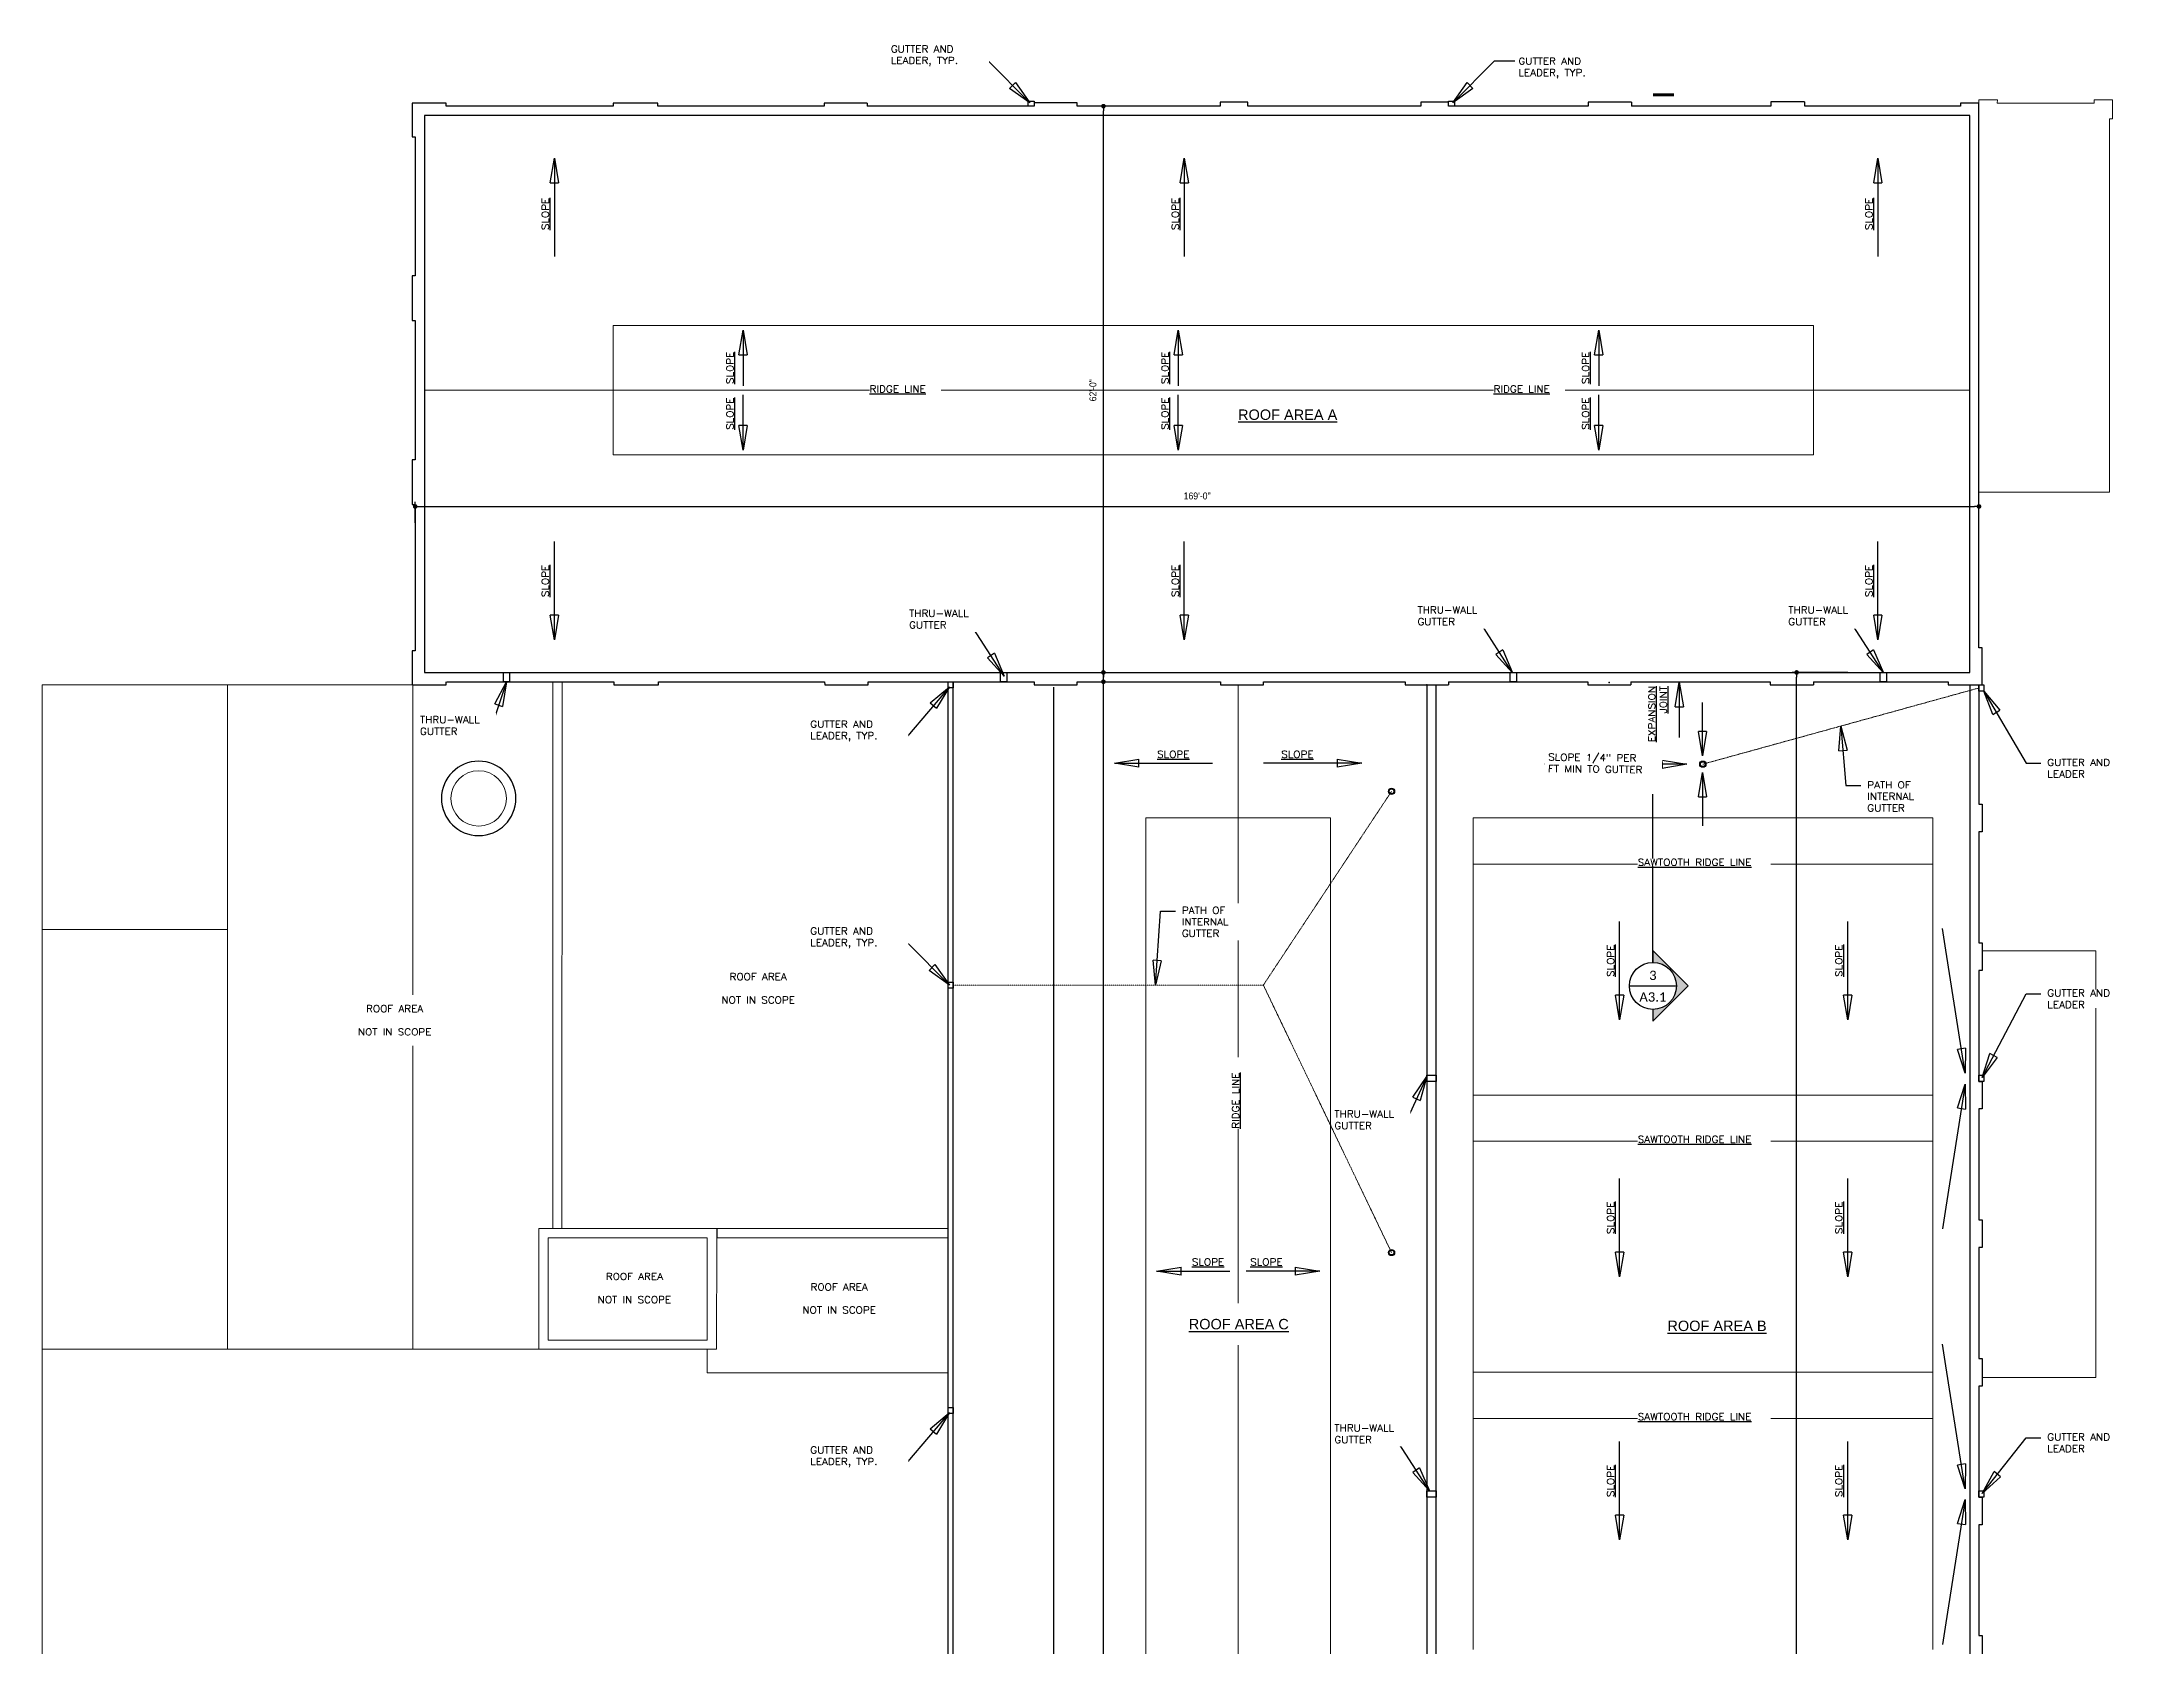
# Model space of a CAD drawing. Header units: inches. Extents: x -33163 to 19162, y -8858 to 30669.
# Drawn here: x -16000 to -13272, y 12256 to 14340 of the extents above; entities that cross this region are included whole.
import ezdxf
from ezdxf.enums import TextEntityAlignment as Align

# ---------------------------------------------------------------- set-up
doc = ezdxf.new("R2010")
doc.units = ezdxf.units.IN
doc.linetypes.add('HIDDEN4', pattern=[0.09375, 0.0625, -0.03125])
doc.layers.get('0').update_dxf_attribs({"color": 9, "lineweight": 0})
doc.layers.get('Defpoints').update_dxf_attribs({"color": 254})
for name, color, linetype, lineweight in [('A-ANNO-NOTE-08', 12, 'Continuous', 9), ('A-ANNO-SYMB-48', 12, 'Continuous', 9), ('A-ROOF-BELOW', 251, 'Continuous', 5), ('A-ROOF-EXIST', 7, 'Continuous', 30), ('A-ROOF-GLAZ-EXIST', 251, 'Continuous', 5)]:
    doc.layers.add(name, color=color, linetype=linetype, lineweight=lineweight)
doc.layers.add('A-ANNO-NOTE-96', color=12, linetype='Continuous')
doc.layers.add('A-ANNO-SYMB-16', color=12, linetype='Continuous')
doc.styles.add('arial', font='arial.ttf', dxfattribs={"width": 0.9})
doc.styles.add('GENERATED_STYLE_1', font='arial.ttf')
doc.styles.add('PDF Calibri', font='calibri.ttf')
doc.styles.add('ROMANS', font='romans.shx', dxfattribs={"width": 1.1})
doc.styles.add('TXT-STD-1-4', font='romans.shx', dxfattribs={"width": 0.8, "height": 4.5})
doc.dimstyles.new('Dim 16', dxfattribs={"dimscale": 16, "dimtxt": 0.09375, "dimasz": 0.0625, "dimexe": 0.0625, "dimexo": 0.0625, "dimgap": 0.09375, "dimtad": 1, "dimdec": 4, "dimzin": 3, "dimdsep": 46, "dimlunit": 4, "dimtxsty": 'ROMANS', "dimblk1": 'ARCHTICK', "dimblk2": 'ARCHTICK', "dimsah": 1, "dimcen": 0.0625, "dimdle": 0.0625, "dimclrd": 2, "dimclre": 2, "dimclrt": 3, "dimaunit": 1, "dimazin": 0, "dimtm": 1e-09, "dimtfac": 1, "dimtdec": 4, "dimtmove": 2, "dimatfit": 3, "dimldrblk": 'CLOSEDBLANK', "dimfxl": 1, "dimtolj": 1, "dimtzin": 3, "dimarcsym": 0})
doc.dimstyles.new('Dim 96', dxfattribs={"dimscale": 96, "dimtxt": 0.09375, "dimasz": 0.0625, "dimexe": 0.0625, "dimexo": 0.0625, "dimgap": 0.09375, "dimtad": 1, "dimdec": 4, "dimzin": 3, "dimdsep": 46, "dimlunit": 4, "dimtxsty": 'ROMANS', "dimblk1": 'ARCHTICK', "dimblk2": 'ARCHTICK', "dimsah": 1, "dimcen": 0.0625, "dimdle": 0.0625, "dimclrd": 2, "dimclre": 2, "dimclrt": 3, "dimaunit": 1, "dimazin": 0, "dimtm": 1e-09, "dimtfac": 1, "dimtdec": 4, "dimtmove": 2, "dimatfit": 3, "dimldrblk": 'CLOSEDBLANK', "dimfxl": 1, "dimtolj": 1, "dimtzin": 3, "dimarcsym": 0})

# ---------------------------------------------------------------- blocks, each defined once
blk = doc.blocks.new('A$C1D3A682B')
blk.add_hatch(color=256).paths.add_polyline_path([(54.00000011621694, 27.00000000586647), (45.00000011622171, 27.00000000586647, -1), (9.000000116219894, 27.00000000586647), (1.162167109214352e-07, 27.0000000058667), (27.00000011621694, 5.86646820011083e-09)])
for p, q in [((1.162169382951106e-07, 27.00000000586647), (9.000000116216938, 27.00000000586647)), ((27.00000011621694, 5.86646820011083e-09), (1.162169382951106e-07, 27.00000000586647)), ((54.00000011621694, 27.00000000586647), (27.00000011621694, 5.86646820011083e-09)), ((45.00000011621694, 27.00000000586647), (54.00000011621694, 27.00000000586647))]:
    blk.add_line(p, q)
blk = doc.blocks.new('SYM-DETAIL')
blk.add_line((-15.00000000000091, 0), (15.00000000000091, 0))
blk.add_circle((0, 0), 15.00000000000088)
at = {"style": 'TXT-STD-1-4', "width": 0.8}
for tag, p in [('DETAIL', (0, 6.743589820101306)), ('SHEET', (0, -7.051282109740441))]:
    blk.add_attdef(tag, text='', height=6, dxfattribs=at).set_placement(p, align=Align.MIDDLE)
blk = doc.blocks.new('_Dot')
at = {"color": 0, "linetype": 'ByBlock', "lineweight": -2}
blk.add_line((-0.5, 0), (-1, 0), dxfattribs=at)
at = {"color": 0, "linetype": 'ByBlock', "const_width": 0.5}
blk.add_lwpolyline([(-0.25, 0, 1), (0.25, 0, 1)], format="xyb", close=True, dxfattribs=at)
blk = doc.blocks.new('*D69')
at = {"layer": 'A-ANNO-SYMB-48', "lineweight": -2, "transparency": 16777216}
for p, q in [((-13654.43607750798, 13521.57117646441), (-13726.78722526387, 13521.57117646441)), ((-13720.78722526387, 10278.65623433153), (-13720.78722526387, 13515.57117646441)), ((-13501.95506053528, 10272.65623433153), (-13726.78722526387, 10272.65623433153))]:
    blk.add_line(p, q, dxfattribs=at)
at = {"layer": 'Defpoints', "color": 0, "transparency": 16777216}
for p in [(-13720.78722526387, 13521.57117646441), (-13648.43607750798, 13521.57117646441), (-13495.95506053528, 10272.65623433153)]:
    blk.add_point(p, dxfattribs=at)
at = {"layer": 'A-ANNO-SYMB-48', "lineweight": -2, "transparency": 16777216, "xscale": 6, "yscale": 6, "zscale": 6}
for p, rotation in [((-13720.78722526387, 13521.57117646441), 90), ((-13720.78722526387, 10272.65623433153), 270)]:
    blk.add_blockref('_Dot', p, dxfattribs=dict(at, rotation=rotation))
at = {"layer": 'A-ANNO-SYMB-48', "transparency": 16777216, "insert": (-13735.67575482046, 11416.59663310246), "char_height": 9, "attachment_point": 5, "rotation": 90, "style": 'arial'}
blk.add_mtext('\\A1;271\'-0"', dxfattribs=at)
blk = doc.blocks.new('_ClosedBlank')
at = {"color": 0, "lineweight": -2}
for p, q in [((-1, 0.1666666666669698), (0, 0)), ((-1, 0.1666666666669698), (-1, -0.1666666666669698)), ((0, 0), (-1, -0.1666666666669698))]:
    blk.add_line(p, q, dxfattribs=at)
blk = doc.blocks.new('*D71')
at = {"layer": 'A-ANNO-SYMB-48', "lineweight": -2, "transparency": 16777216}
for p, q in [((-14649.73197058109, 13521.57117646441), (-14615.26675955877, 13521.57117646441)), ((-14621.26675955877, 10273.37032723969), (-14621.26675955877, 13515.57117646441)), ((-14680.10479361623, 10267.37032723969), (-14615.26675955877, 10267.37032723969))]:
    blk.add_line(p, q, dxfattribs=at)
at = {"layer": 'Defpoints', "color": 0, "transparency": 16777216}
for p in [(-14655.73197058109, 13521.57117646441), (-14621.26675955877, 13521.57117646441), (-14686.10479361623, 10267.37032723969)]:
    blk.add_point(p, dxfattribs=at)
at = {"layer": 'A-ANNO-SYMB-48', "lineweight": -2, "transparency": 16777216, "xscale": 6, "yscale": 6, "zscale": 6}
for p, rotation in [((-14621.26675955877, 13521.57117646441), 90), ((-14621.26675955877, 10267.37032723969), 270)]:
    blk.add_blockref('_Dot', p, dxfattribs=dict(at, rotation=rotation))
at = {"layer": 'A-ANNO-SYMB-48', "transparency": 16777216, "insert": (-14636.14919835328, 11322.74268641676), "char_height": 9, "attachment_point": 5, "rotation": 90, "style": 'arial'}
blk.add_mtext('\\A1;271\'-0"', dxfattribs=at)
blk = doc.blocks.new('*D72')
at = {"layer": 'A-ANNO-SYMB-48', "lineweight": -2, "transparency": 16777216}
for p, q in [((-15515.18239792712, 13716.05411881163), (-15515.18239792712, 13743.1156337905)), ((-15509.18239792712, 13737.1156337905), (-13489.95506053527, 13737.1156337905)), ((-13483.95506053527, 13687.04811469526), (-13483.95506053527, 13743.1156337905))]:
    blk.add_line(p, q, dxfattribs=at)
at = {"layer": 'Defpoints', "color": 0, "transparency": 16777216}
for p in [(-13483.95506053527, 13737.1156337905), (-15515.18239792712, 13710.05411881163), (-13483.95506053527, 13681.04811469526)]:
    blk.add_point(p, dxfattribs=at)
at = {"layer": 'A-ANNO-SYMB-48', "lineweight": -2, "transparency": 16777216, "xscale": 6, "yscale": 6, "zscale": 6, "rotation": 180}
blk.add_blockref('_Dot', (-15515.18239792712, 13737.1156337905), dxfattribs=at)
at = {"layer": 'A-ANNO-SYMB-48', "lineweight": -2, "transparency": 16777216, "xscale": 6, "yscale": 6, "zscale": 6}
blk.add_blockref('_Dot', (-13483.95506053527, 13737.1156337905), dxfattribs=at)
at = {"layer": 'A-ANNO-SYMB-48', "transparency": 16777216, "insert": (-14499.5687292312, 13750.71079068), "char_height": 9, "attachment_point": 5, "style": 'arial'}
blk.add_mtext('\\A1;169\'-0"', dxfattribs=at)
blk = doc.blocks.new('*D73')
at = {"layer": 'A-ANNO-SYMB-48', "lineweight": -2, "transparency": 16777216}
for p, q in [((-14621.26675955877, 13515.43304884195), (-14621.26675955877, 14251.0724314298)), ((-14649.19119750397, 13509.43304884195), (-14615.26675955877, 13509.43304884195))]:
    blk.add_line(p, q, dxfattribs=at)
at = {"layer": 'Defpoints', "color": 0, "transparency": 16777216}
for p in [(-14621.2667595588, 14257.0724314298), (-14621.26675955877, 14257.0724314298), (-14655.19119750397, 13509.43304884195)]:
    blk.add_point(p, dxfattribs=at)
at = {"layer": 'A-ANNO-SYMB-48', "lineweight": -2, "transparency": 16777216, "xscale": 6, "yscale": 6, "zscale": 6}
for p, rotation in [((-14621.26675955877, 14257.0724314298), 90), ((-14621.26675955877, 13509.43304884195), 270)]:
    blk.add_blockref('_Dot', p, dxfattribs=dict(at, rotation=rotation))
at = {"layer": 'A-ANNO-SYMB-48', "transparency": 16777216, "insert": (-14634.86191644825, 13888.06483030764), "char_height": 9, "attachment_point": 5, "rotation": 90, "style": 'arial'}
blk.add_mtext('\\A1;62\'-0"', dxfattribs=at)
blk = doc.blocks.new('_ArchTick')
at = {"color": 0, "linetype": 'ByBlock', "const_width": 0.15}
blk.add_lwpolyline([(-0.5, -0.5), (0.5, 0.5)], dxfattribs=at)

msp = doc.modelspace()

# ---------------------------------------------------------------- linework, layer by layer
at = {"layer": 'A-ANNO-SYMB-16'}
msp.add_line((-13907.56494444538, 13144.94330773029), (-13907.56494444538, 13363.52474461672), dxfattribs=at)
msp.add_lwpolyline([(-13879.94576009807, 14271.64307312445, 4.072991416465083, 4.072991416465083, 0), (-13907.56494444538, 14271.64307312445, 0, 0, 0), (-13907.56494444538, 14037.27355517085, 0, 0, 0)], format="xyseb", dxfattribs=at)
at = {"layer": 'A-ROOF-BELOW', "linetype": 'Continuous'}
for p, q in [((-13459.95506053527, 14265.07243142979), (-13483.95506053527, 14265.07243142979)), ((-13483.95506053527, 14265.07243142979), (-13483.95506053527, 14261.07243142979)), ((-13460.29488160436, 14261.07243142979), (-13459.95506053527, 14265.07243142979)), ((-13334.44708170857, 14261.07243142979), (-13460.29488160436, 14261.07243142979)), ((-13310.44708170857, 14265.07243142979), (-13334.44708170857, 14265.07243142979)), ((-13334.44708170857, 14265.07243142979), (-13334.44708170857, 14261.07243142979)), ((-13314.44708170857, 13755.54997172639), (-13314.44708170857, 14240.7246585942)), ((-13314.44708170857, 14240.7246585942), (-13310.44708170857, 14240.7246585942)), ((-13310.44708170857, 14240.7246585942), (-13310.44708170857, 14265.07243142979)), ((-13483.95506053527, 13755.54997172639), (-13314.44708170857, 13755.54997172639)), ((-15999.98048119884, 12642.40374339899), (-15999.98048119884, 13505.43304884194)), ((-15518.12419399741, 13505.43304884194), (-15999.98048119884, 13505.43304884194)), ((-15759.05233759813, 13505.43304884194), (-15759.05233759813, 12642.40374339899)), ((-15518.12419399741, 13505.43304884194), (-15518.12419399742, 12642.40374339899)), ((-15759.05233759813, 13187.68206377667), (-15999.98048119884, 13187.68206377667)), ((-13480.16177574822, 13160.15782394895), (-13331.99222124448, 13160.15782394895)), ((-13331.99222124448, 13160.15782394895), (-13331.99222124448, 12605.7169059657)), ((-15354.63467367978, 12642.40374339899), (-15999.98048119884, 12642.40374339899)), ((-15999.98048119884, 12642.40374339899), (-15999.98048119884, 11236.06452196397)), ((-13331.99222124448, 12605.7169059657), (-13479.95506053528, 12605.7169059657))]:
    msp.add_line(p, q, dxfattribs=at)
at = {"layer": 'A-ROOF-BELOW', "linetype": 'ByBlock'}
for p, q in [((-15336.41435573469, 13509.5711764644), (-15336.57739801933, 12799.21521812227)), ((-15324.4143554186, 13509.5711764644), (-15324.57739833542, 12799.21246385895)), ((-15336.57739801933, 12799.21521812227), (-15354.63467367978, 12799.2193626634)), ((-15354.63467367978, 12799.2193626634), (-15354.63467367978, 12642.40374339899)), ((-15336.57739801933, 12799.21521812227), (-15123.49997185611, 12799.21521812227)), ((-15123.49997185611, 12799.21521812227), (-14823.01358672819, 12799.21521812227)), ((-15135.75279501255, 12787.1919155536), (-15342.63467367978, 12787.1919155536)), ((-15342.63467367978, 12787.1919155536), (-15342.63467367978, 12654.40374339899)), ((-15135.75279501255, 12654.40374339899), (-15135.75279501255, 12787.1919155536)), ((-15123.77562272524, 12642.40374339899), (-15123.49997185611, 12787.16906612827)), ((-15123.49997185611, 12787.16906612827), (-14823.01358672819, 12787.16906612826)), ((-15354.63467367978, 12642.40374339899), (-15123.77562272524, 12642.40374339899)), ((-15342.63467367978, 12654.40374339899), (-15135.75279501255, 12654.40374339899)), ((-15135.77564447931, 12642.40374339899), (-15135.83366625428, 12611.93207826322)), ((-15135.83366625428, 12611.93207826322), (-14823.01358672819, 12611.93207826322))]:
    msp.add_line(p, q, dxfattribs=at)
at = {"layer": 'A-ROOF-BELOW', "linetype": 'HIDDEN4'}
for p, q in [((-13842.65413269674, 13402.41829013852), (-13483.95506053527, 13501.41878102039)), ((-14247.01282791729, 13367.12606705725), (-14413.52250433585, 13115.45766821457)), ((-14816.63395547426, 13115.45766821457), (-14413.52250433585, 13115.45766821457))]:
    msp.add_line(p, q, dxfattribs=at)
at = {"layer": 'A-ROOF-BELOW', "linetype": 'ByBlock'}
for start, end in [(0, 180), (180, 0)]:
    msp.add_arc((-15432.75668103926, 13357.92806131035), 36.00000000000002, start, end, dxfattribs=at)
at = {"layer": 'A-ROOF-EXIST'}
for p, q in [((-15475.17477021544, 14261.07243142979), (-15519.17477021544, 14261.07243142979)), ((-15519.17477021544, 14261.07243142979), (-15519.17477021544, 14217.07243142979)), ((-13495.95506053527, 14245.07243142979), (-15503.16353663849, 14245.07243142979)), ((-15503.16353663849, 14245.07243142979), (-15503.16353663849, 13521.5711764644)), ((-15475.17477021544, 14257.07243142979), (-15475.17477021544, 14261.07243142979)), ((-15258.17477021544, 14257.07243142979), (-15475.17477021544, 14257.07243142979)), ((-15200.15597844284, 14261.07243142979), (-15258.17477021544, 14261.07243142979)), ((-15258.17477021544, 14261.07243142979), (-15258.17477021544, 14257.07243142979)), ((-15200.15597844284, 14257.07243142979), (-15200.15597844284, 14261.07243142979)), ((-14984.15597844284, 14257.07243142979), (-15200.15597844284, 14257.07243142979)), ((-14928.15597844285, 14261.07243142979), (-14984.15597844284, 14261.07243142979)), ((-14984.15597844284, 14261.07243142979), (-14984.15597844284, 14257.07243142979)), ((-14928.15597844285, 14261.07243142979), (-14928.15597844285, 14257.07243142979)), ((-14711.19119750396, 14257.07243142979), (-14928.15597844285, 14257.07243142979)), ((-14655.19119750396, 14261.41937772221), (-14711.19119750396, 14261.41937772221)), ((-14711.19119750396, 14261.41937772221), (-14711.19119750396, 14257.07243142979)), ((-14655.19119750396, 14257.07243142979), (-14655.19119750396, 14261.41937772221)), ((-14469.43202104502, 14257.07243142979), (-14655.19119750396, 14257.07243142979)), ((-14433.87273680614, 14262.02916217598), (-14469.43202104502, 14262.02916217598)), ((-14469.43202104502, 14262.02916217598), (-14469.43202104502, 14257.07243142979)), ((-14433.87273680614, 14257.07243142979), (-14433.87273680614, 14262.02916217598)), ((-14209.10318452447, 14257.07243142979), (-14433.87273680614, 14257.07243142979)), ((-14173.10318452447, 14262.02916217598), (-14209.10318452447, 14262.02916217598)), ((-14209.10318452447, 14262.02916217598), (-14209.10318452447, 14257.07243142979)), ((-14173.10318452447, 14257.07243142979), (-14173.10318452447, 14262.02916217598)), ((-13991.45832983665, 14257.07243142979), (-14173.10318452447, 14257.07243142979)), ((-13935.45832983664, 14262.32975490478), (-13991.45832983665, 14262.32975490478)), ((-13991.45832983665, 14262.32975490478), (-13991.45832983665, 14257.07243142979)), ((-13935.45832983664, 14262.32975490478), (-13935.45832983664, 14257.07243142979)), ((-13754.40685556639, 14257.07243142979), (-13935.45832983664, 14257.07243142979)), ((-13710.40685556639, 14262.62959707729), (-13754.40685556639, 14262.62959707729)), ((-13754.40685556639, 14262.62959707729), (-13754.40685556639, 14257.07243142979)), ((-13710.40685556639, 14262.62959707729), (-13710.40685556639, 14257.07243142979)), ((-13507.95506053527, 14257.07243142979), (-13710.06396571544, 14257.07243142979)), ((-13483.95506053527, 14261.07243142979), (-13507.95506053527, 14261.07243142979)), ((-13507.95506053527, 14261.07243142979), (-13507.95506053527, 14257.07243142979)), ((-13495.95506053527, 13521.5711764644), (-13495.95506053527, 14245.07243142979)), ((-13483.95506053527, 13553.432831784), (-13483.95506053527, 14261.07243142979)), ((-15519.17477021544, 14217.07243142979), (-15515.11958651967, 14217.07880022913)), ((-15515.11958651967, 14217.07880022913), (-15515.18239792712, 14036.51821299038)), ((-15515.18239792712, 14036.51821299038), (-15519.17477021544, 14036.51194283843)), ((-15519.17477021544, 14036.51194283843), (-15519.17477021544, 13978.5124749096)), ((-15519.17477021544, 13978.5124749096), (-15515.18417190136, 13978.5124749096)), ((-15515.18417190136, 13978.5124749096), (-15515.18239782694, 13797.62292378661)), ((-15515.18239782694, 13797.62292378661), (-15519.17476960264, 13797.61665363547)), ((-15519.17476960264, 13797.61665363547), (-15519.17477021544, 13739.61718570568)), ((-15519.17477021544, 13739.61718570568), (-15515.18238681608, 13739.61718566349)), ((-15515.18238681608, 13739.61718566349), (-15515.1823978325, 13549.432831784)), ((-15515.1823978325, 13549.432831784), (-15519.17477021544, 13549.432831784)), ((-15519.17477021544, 13549.432831784), (-15519.17477021544, 13505.432831784)), ((-13479.81693291281, 13553.432831784), (-13483.95506053527, 13553.432831784)), ((-13479.81693291281, 13505.43304884194), (-13479.81693291281, 13553.432831784)), ((-15518.12419399741, 13505.43304884194), (-15475.15905255543, 13505.43304884194)), ((-15503.16353663849, 13521.5711764644), (-13495.95506053527, 13521.5711764644)), ((-15475.15905255543, 13505.43304884194), (-15475.15905255543, 13509.5711764644)), ((-15473.98620450273, 13509.5711764644), (-15257.30865379483, 13509.5711764644)), ((-15257.30865379483, 13509.5711764644), (-15256.987274993, 13505.57125539456)), ((-15256.987274993, 13505.57125539456), (-15198.98756111483, 13505.57125539456)), ((-15198.98756111483, 13505.57125539456), (-15198.98756111483, 13509.5711764644)), ((-15198.98756111483, 13509.5711764644), (-14983.50116781703, 13509.5711764644)), ((-14983.50116781703, 13509.5711764644), (-14982.96983499207, 13505.57125539456)), ((-14982.96983499207, 13505.57125539456), (-14926.97011124763, 13505.57125539456)), ((-14926.97011124763, 13505.57125539456), (-14926.97011124763, 13509.5711764644)), ((-14926.97011124763, 13509.5711764644), (-14711.19119750396, 13509.5711764644)), ((-14823.01358672819, 10267.37032723969), (-14823.01358672819, 13509.5711764644)), ((-14816.63395547426, 10267.37032723969), (-14816.63395547426, 13509.5711764644)), ((-14711.19119750396, 13509.5711764644), (-14711.19119750396, 13505.57125539456)), ((-14711.19119750396, 13505.57125539456), (-14655.19119750396, 13505.57125539456)), ((-14655.19119750396, 13505.57125539456), (-14655.19119750396, 13509.43304884194)), ((-14655.19119750396, 13509.43304884194), (-14469.21865658627, 13509.43304884194)), ((-14469.21865658627, 13509.43304884194), (-14469.21865658627, 13505.43304884194)), ((-14469.21865658627, 13505.43304884194), (-14413.21865658627, 13505.43304884194)), ((-14413.21865658627, 13505.43304884194), (-14413.21865658627, 13509.43304884194)), ((-14413.21865658627, 13509.43304884194), (-14229.1572410693, 13509.43304884194)), ((-14229.1572410693, 13509.43304884194), (-14229.1572410693, 13505.43304884194)), ((-14229.1572410693, 13505.43304884194), (-14173.1572410693, 13505.43304884194)), ((-14201.1572410693, 13505.43304884194), (-14201.1572410693, 13469.00047431713)), ((-14201.1572410693, 13505.43304884194), (-14201.1572410693, 10279.37032723969)), ((-14189.1572410693, 10267.37032723969), (-14189.1572410693, 13505.43304884194)), ((-14173.1572410693, 13509.43304884194), (-14173.1572410693, 13505.43304884194)), ((-14173.1572410693, 13509.43304884194), (-13992.15566538768, 13509.43304884194)), ((-13992.15566538768, 13509.43304884194), (-13992.15566538768, 13505.43304884194)), ((-13992.15566538768, 13505.43304884194), (-13936.15566538768, 13505.43304884194)), ((-13936.15566538768, 13509.43304884194), (-13936.15566538768, 13505.43304884194)), ((-13936.15566538768, 13509.43304884194), (-13755.10381185243, 13509.43304884194)), ((-13755.10381185243, 13509.43304884194), (-13755.10381185243, 13505.43304884194)), ((-13755.10381185243, 13505.43304884194), (-13699.10381185243, 13505.43304884194)), ((-13699.10381185243, 13509.43304884194), (-13699.10381185243, 13505.43304884194)), ((-13699.10381185243, 13509.43304884194), (-13523.81693291281, 13509.43304884194)), ((-13523.81693291281, 13509.43304884194), (-13523.81693291281, 13505.43304884194)), ((-13523.81693291281, 13505.43304884194), (-13479.81693291281, 13505.43304884194)), ((-13495.95506053527, 13505.43304884194), (-13495.95506053528, 10272.65623433153)), ((-13483.95506053527, 13505.43304884194), (-13483.95506053527, 13350.58205345424)), ((-14686.10479361622, 13502.49987178511), (-14686.10479361622, 10279.37032723969)), ((-13483.95506053527, 13350.58205345424), (-13479.95506053528, 13350.55729042788)), ((-13479.95506053528, 13350.55729042788), (-13479.95506053528, 13314.55729042788)), ((-13479.95506053528, 13314.55729042788), (-13483.95506053527, 13314.55729042788)), ((-13483.95506053527, 13314.55729042788), (-13483.95506053528, 13170.50623031856)), ((-13483.95506053528, 13170.50623031856), (-13479.95506053528, 13170.50623031856)), ((-13479.95506053528, 13170.50623031856), (-13479.95506053528, 13134.55729042788)), ((-13479.95506053528, 13134.55729042788), (-13483.95506053528, 13134.55729042788)), ((-13483.95506053528, 13134.55729042788), (-13483.95506053528, 12990.35330881417)), ((-13483.95506053528, 12990.35330881417), (-13479.95506053528, 12990.35330881417)), ((-13479.95506053528, 12990.35330881417), (-13479.95506053528, 12954.55729042788)), ((-13479.95506053528, 12954.55729042788), (-13483.95506053528, 12954.55729042788)), ((-13483.95506053528, 12954.55729042788), (-13483.95506053528, 12810.56960853313)), ((-13483.95506053528, 12810.56960853313), (-13479.95506053528, 12810.56960853313)), ((-13479.95506053528, 12810.56960853313), (-13479.95506053528, 12774.55729042788)), ((-13479.95506053528, 12774.55729042788), (-13483.95506053528, 12774.55729042788)), ((-13483.95506053528, 12774.55729042788), (-13483.95506053528, 12630.32895424883)), ((-13483.95506053528, 12630.32895424883), (-13479.95506053528, 12630.32895424883)), ((-13479.95506053528, 12630.32895424883), (-13479.95506053528, 12594.55729042788)), ((-13479.95506053528, 12594.55729042788), (-13483.95506053528, 12594.55729042788)), ((-13483.95506053528, 12594.55729042788), (-13483.95506053528, 12450.55109967129)), ((-13483.95506053528, 12450.55109967129), (-13479.95506053528, 12450.55109967129)), ((-13479.95506053528, 12450.55109967129), (-13479.95506053528, 12414.55729042788)), ((-13479.95506053528, 12414.55729042788), (-13483.95506053528, 12414.55729042788)), ((-13483.95506053528, 12414.55729042788), (-13483.95506053528, 12270.55109967129)), ((-13483.95506053528, 12270.55109967129), (-13479.95506053528, 12270.55109967129)), ((-13479.95506053528, 12270.55109967129), (-13479.95506053528, 12234.55729042788))]:
    msp.add_line(p, q, dxfattribs=at)
at = {"layer": 'A-ROOF-EXIST', "color": 8}
msp.add_line((-15123.49997185611, 12799.21521812227), (-15123.49997185611, 12787.16906612827), dxfattribs=at)
at = {"layer": 'A-ROOF-EXIST', "flags": 128}
for points in [[(-14711.19119750396, 14263.45206268372), (-14711.19119750396, 14257.07243142979), (-14719.21973314705, 14257.07243142979), (-14719.21973314705, 14263.45206268372)], [(-14165.07464888137, 14263.45206268372), (-14165.07464888137, 14257.07243142979), (-14173.10318452447, 14257.07243142979), (-14173.10318452447, 14263.45206268372)], [(-15392.5980928883, 13521.5711764644), (-15392.5980928883, 13509.5711764644), (-15400.62662853139, 13509.5711764644), (-15400.62662853139, 13521.5711764644)], [(-14816.63395547426, 13501.54264082131), (-14823.01358672819, 13501.54264082131), (-14823.01358672819, 13509.5711764644), (-14816.63395547426, 13509.5711764644)], [(-14746.83354953385, 13521.5711764644), (-14746.83354953384, 13509.5711764644), (-14754.86208517693, 13509.5711764644), (-14754.86208517694, 13521.5711764644)], [(-14084.72328128097, 13521.5711764644), (-14084.72328128097, 13509.43304884194), (-14092.75181692406, 13509.43304884194), (-14092.75181692406, 13521.5711764644)], [(-13604.08381396095, 13521.5711764644), (-13604.08381396095, 13509.43304884194), (-13612.11234960404, 13509.43304884194), (-13612.11234960404, 13521.5711764644)], [(-13477.57542928135, 13497.40451319885), (-13483.95506053527, 13497.40451319885), (-13483.95506053527, 13505.43304884194), (-13477.57542928135, 13505.43304884194)], [(-14816.63395547426, 13111.44340039303), (-14823.01358672819, 13111.44340039303), (-14823.01358672819, 13119.47193603612), (-14816.63395547426, 13119.47193603612)], [(-14189.1572410693, 12990.35330881417), (-14201.1572410693, 12990.35330881417), (-14201.1572410693, 12998.38184445727), (-14189.1572410693, 12998.38184445727)], [(-13477.57542928135, 12990.35330881417), (-13483.95506053528, 12990.35330881417), (-13483.95506053528, 12998.38184445727), (-13477.57542928135, 12998.38184445727)], [(-14816.63395547426, 12558.89245526937), (-14823.01358672819, 12558.89245526937), (-14823.01358672819, 12566.92099091247), (-14816.63395547426, 12566.92099091247)], [(-13477.57542928135, 12450.55109967129), (-13483.95506053528, 12450.55109967129), (-13483.95506053528, 12458.57963531438), (-13477.57542928135, 12458.57963531438)]]:
    msp.add_lwpolyline(points, close=True, dxfattribs=at)
at = {"layer": 'A-ROOF-EXIST', "color": 8, "flags": 128}
msp.add_lwpolyline([(-14189.1572410693, 12450.55109967129), (-14201.1572410693, 12450.55109967129), (-14201.1572410693, 12458.57963531438), (-14189.1572410693, 12458.57963531438)], close=True, dxfattribs=at)
at = {"layer": 'A-ROOF-EXIST'}
for centre, radius in [((-13842.65413269674, 13402.41829013852), 4.014267821545218), ((-13842.65413269674, 13402.41829013852), 3.189815626963536), ((-14247.01282791729, 13367.12606705725), 4.014267821545218), ((-14247.01282791729, 13367.12606705725), 3.189815626963536), ((-14247.01282791729, 12768.14292477377), 4.014267821545218), ((-14247.01282791729, 12768.14292477377), 3.189815626963536)]:
    msp.add_circle(centre, radius, dxfattribs=at)
for start, end in [(0, 180), (180, 0)]:
    msp.add_arc((-15432.75668103926, 13357.92806131035), 48.34504678545659, start, end, dxfattribs=at)
for p in [(-14201.1572410693, 13505.43304884194), (-14201.1572410693, 13505.43304884194), (-13964.15566538768, 13508.37055305728), (-13964.15566538768, 13508.37055305728)]:
    msp.add_point(p, dxfattribs=at)
at = {"layer": 'A-ROOF-GLAZ-EXIST'}
for p, q in [((-15258.17477021544, 13972.06483030764), (-15258.17477021544, 13804.06483030764)), ((-13699.10381185243, 13972.06483030764), (-15258.17477021544, 13972.06483030764)), ((-13699.10381185243, 13804.06483030764), (-13699.10381185243, 13972.06483030764)), ((-15258.17477021544, 13888.06483030764), (-15503.1823978325, 13888.06483030764)), ((-15258.17477021544, 13888.06483030764), (-13699.10381185243, 13888.06483030764)), ((-13699.10381185243, 13888.06483030764), (-13495.95506053527, 13888.06483030764)), ((-15258.17477021544, 13804.06483030764), (-13699.10381185243, 13804.06483030764)), ((-14446.30956567718, 13332.65623433153), (-14446.30956567718, 13505.43304884194)), ((-14326.30956567718, 13332.65623433153), (-14566.30956567718, 13332.65623433153)), ((-14566.30956567718, 13332.65623433153), (-14566.30956567718, 10452.70995662845)), ((-14446.30956567718, 10452.70995662845), (-14446.30956567718, 13332.65623433153)), ((-14326.30956567718, 13332.65623433153), (-14326.30956567718, 10452.70995662845)), ((-14141.1572410693, 13332.65623433153), (-14141.1572410693, 12972.61567474035)), ((-14141.1572410693, 13332.65623433153), (-13543.95506053527, 13332.65623433153)), ((-14141.1572410693, 13332.65623433153), (-13543.95506053528, 13332.65623433153)), ((-13543.95506053527, 13332.65623433153), (-13543.95506053528, 12972.61567474035)), ((-14141.1572410693, 12972.61567474035), (-13543.95506053528, 12972.61567474035)), ((-14141.1572410693, 12972.61567474035), (-14141.1572410693, 12612.57511514918)), ((-14141.1572410693, 12972.61567474035), (-13543.95506053528, 12972.61567474035)), ((-13543.95506053528, 12972.61567474035), (-13543.95506053528, 12612.57511514918)), ((-14141.1572410693, 12612.57511514918), (-13543.95506053528, 12612.57511514918)), ((-14141.1572410693, 12612.57511514918), (-14141.1572410693, 12252.53455555801)), ((-14141.1572410693, 12612.57511514918), (-13543.95506053528, 12612.57511514918)), ((-13543.95506053528, 12612.57511514918), (-13543.95506053528, 12252.53455555801))]:
    msp.add_line(p, q, dxfattribs=at)
for points in [[(-13543.95506053528, 13332.65623433153), (-13543.95506053528, 13272.65623433153), (-14141.1572410693, 13272.65623433153), (-14141.1572410693, 13332.65623433153)], [(-13543.95506053528, 12972.61567474035), (-13543.95506053528, 12912.61567474035), (-14141.1572410693, 12912.61567474035), (-14141.1572410693, 12972.61567474035)], [(-13543.95506053528, 12612.57511514918), (-13543.95506053528, 12552.57511514918), (-14141.1572410693, 12552.57511514918), (-14141.1572410693, 12612.57511514918)]]:
    msp.add_lwpolyline(points, close=True, dxfattribs=at)

# ---------------------------------------------------------------- block references
at = {"layer": 'A-ANNO-SYMB-16', "xscale": -1.697079756860451, "yscale": 1.697079756860451, "zscale": 1.697079756860554, "rotation": 90}
msp.add_blockref('A$C1D3A682B', (-13861.7437910002, 13160.21702573926), dxfattribs=at)
at = {"layer": 'A-ANNO-SYMB-16'}
ref = msp.add_blockref('SYM-DETAIL', (-13907.56494444539, 13114.3958721068), dxfattribs=dict(at, xscale=2.036495708232541, yscale=2.036495708232541, zscale=2.036495708232541))
ref.add_attrib('DETAIL', '3', dxfattribs={"layer": '0', "height": 12.21897424939525, "style": 'PDF Calibri'}).set_placement((-13907.56494444539, 13128.12916383352), align=Align.MIDDLE)
ref.add_attrib('SHEET', 'A3.1', dxfattribs={"layer": '0', "height": 12.21897424939525, "style": 'PDF Calibri'}).set_placement((-13907.56494444539, 13100.03596635277), align=Align.MIDDLE)

# ---------------------------------------------------------------- texts
at = {"layer": 'A-ANNO-NOTE-96', "attachment_point": 1, "bg_fill": 3, "box_fill_scale": 2.5, "bg_fill_color": 256, "bg_fill_transparency": 0}
for s, insert, char_height, width, style in [('\\A1;\\pxqc;ROOF AREA\\P\\PNOT IN SCOPE', (-15129.5712512541, 13130.77393640106), 9, 119.7128395125328, 'ROMANS'), ('\\A1;\\pxqc;ROOF AREA\\P\\PNOT IN SCOPE', (-15290.31138636062, 12741.52440441353), 9, 119.7128395125328, 'ROMANS'), ('\\A1;\\pxqc;ROOF AREA\\P\\PNOT IN SCOPE', (-15024.36672561384, 12727.89602136669), 9, 119.7128395125328, 'ROMANS'), ('\\A1;{\\LROOF AREA B}', (-13888.64071073618, 12679.65287597432), 13.5, 139.0483528929616, 'GENERATED_STYLE_1')]:
    msp.add_mtext(s, dxfattribs=dict(at, insert=insert, char_height=char_height, width=width, style=style))

# ---------------------------------------------------------------- dimensions: what is measured, and where the dimension line sits
at = {"layer": 'A-ANNO-SYMB-48'}
for base, p1, p2, picture, middle in [((-14621.26675955877, 14257.0724314298), (-14655.19119750396, 13509.43304884194), (-14621.26675955879, 14257.07243142979), '*D73', (-14634.86191644825, 13888.06483030764)), ((-14621.26675955877, 13521.57117646441), (-14686.10479361622, 10267.37032723969), (-14655.73197058108, 13521.5711764644), '*D71', (-14636.14919835328, 11322.74268641676))]:
    dim = msp.add_linear_dim(base=base, p1=p1, p2=p2, angle=90, dimstyle='Dim 96', override={"dimrnd": 12, "dimtxsty": 'arial', "dimblk1": 'Dot', "dimblk2": 'Dot', "dimclrd": 256, "dimclre": 256, "dimclrt": 256}, dxfattribs=at)
    dim.commit()
    dim.dimension.update_dxf_attribs({"geometry": picture, "text_midpoint": middle, "dimtype": 160})
dim = msp.add_linear_dim(base=(-13483.95506053527, 13737.1156337905), p1=(-15515.18239792712, 13710.05411881163), p2=(-13483.95506053527, 13681.04811469526), dimstyle='Dim 96', override={"dimrnd": 12, "dimtxsty": 'arial', "dimblk1": 'Dot', "dimblk2": 'Dot', "dimclrd": 256, "dimclre": 256, "dimclrt": 256}, dxfattribs=at)
dim.commit()
dim.dimension.update_dxf_attribs({"geometry": '*D72', "text_midpoint": (-14499.5687292312, 13750.71079068)})

# ---------------------------------------------------------------- leaders
at = {"layer": 'A-ANNO-NOTE-08'}
for points in [[(-14716.74034082927, 14261.17944284744), (-14771.04198469981, 14315.93352012101), (-14798.04079603991, 14315.93352012101)], [(-14167.55404119916, 14261.17944284744), (-14113.25239732862, 14315.93352012101), (-14086.25358598851, 14315.93352012101)], [(-15334.45595937271, 14189.55574254378), (-15334.45595937271, 14085.3848966046), (-15334.45595937271, 14061.87018995111)], [(-14516.21481356079, 14189.55574254378), (-14516.21481356079, 14085.3848966046), (-14516.21481356079, 14061.87018995111)], [(-13615.37305323513, 14189.55574254378), (-13615.37305323513, 14085.3848966046), (-13615.37305323513, 14061.87018995111)], [(-15089.36597799459, 13810.15458712601), (-15089.36597799459, 13876.09606669548), (-15089.36597799459, 13882.14742963107)], [(-14524.0134888789, 13810.15458712601), (-14524.0134888789, 13876.09606669548), (-14524.0134888789, 13882.14742963107)], [(-13977.93429072062, 13810.15458712601), (-13977.93429072062, 13876.09606669548), (-13977.93429072062, 13882.14742963107)], [(-15334.45595937271, 13563.84067200622), (-15334.45595937271, 13668.0115179454), (-15334.45595937271, 13691.52622459888)], [(-14516.21481356079, 13563.84067200622), (-14516.21481356079, 13668.0115179454), (-14516.21481356079, 13691.52622459888)], [(-13615.37305323513, 13563.84067200622), (-13615.37305323513, 13668.0115179454), (-13615.37305323513, 13691.52622459888)], [(-14750.08281353304, 13516.62029210244), (-14794.16119883109, 13585.09871952039), (-14813.6360293669, 13585.09871952039)], [(-14089.69047586796, 13520.92983724404), (-14133.76886116601, 13589.40826466199), (-14153.24369170182, 13589.40826466199)], [(-13607.95050429735, 13520.92983724404), (-13652.0288895954, 13589.40826466199), (-13671.50372013121, 13589.40826466199)], [(-15396.61236070984, 13509.5711764644), (-15417.41757706503, 13446.93059410178), (-15448.88348546438, 13446.93059410178)], [(-14821.35864660499, 13502.92926717403), (-14875.66029047553, 13438.91197055472), (-14902.65910181563, 13438.91197055472)], [(-13873.21798677916, 13509.01700568867), (-13873.21798677916, 13443.0755261192), (-13873.21798677916, 13437.02416318361)], [(-13843.09748274437, 13413.03023542626), (-13843.09748274437, 13479.22088039598), (-13843.09748274437, 13482.35035547773)], [(-13477.57542928135, 13497.40451319885), (-13422.87047342429, 13403.67186230373), (-13403.39564288848, 13403.67186230373)], [(-13663.30459661601, 13451.91853557946), (-13656.7382641686, 13374.60265184587), (-13637.26343363279, 13374.60265184587)], [(-14607.05374976847, 13403.67186230373), (-14502.88290382929, 13403.67186230373), (-14479.36819717581, 13403.67186230373)], [(-14285.56538158588, 13403.67186230373), (-14389.73622752506, 13403.67186230373), (-14413.25093417855, 13403.67186230373)], [(-13863.59612166812, 13402.33692928302), (-13939.69976397367, 13402.34011431344), (-14048.20760640666, 13402.3384518667)], [(-13843.09748274437, 13391.80634485079), (-13843.09748274437, 13325.61569988107), (-13843.09748274437, 13322.48622479932)], [(-14553.68654929, 13115.45766821457), (-14547.1202168426, 13211.68616435904), (-14527.64538630679, 13211.68616435904)], [(-13950.75690759227, 13070.55437806715), (-13950.75690759227, 13174.72522400634), (-13950.75690759227, 13198.23993065982)], [(-13654.39204142927, 13070.55437806715), (-13654.39204142927, 13174.72522400634), (-13654.39204142927, 13198.23993065982)], [(-13501.81642011626, 13000.91033092611), (-13526.83852496438, 13160.91611606802), (-13531.33814184097, 13189.0273171208)], [(-14821.35864660499, 13115.55041181068), (-14875.66029047553, 13170.30448908424), (-14902.65910181563, 13170.30448908424)], [(-13479.85067439376, 12995.67110192569), (-13422.87047342429, 13104.19059971112), (-13403.39564288848, 13104.19059971112)], [(-14201.1572410693, 12996.77160313466), (-14230.80600235477, 12932.51066365317), (-14261.1927480038, 12932.51066365317)], [(-13501.81642011626, 12986.97588596384), (-13526.83852496438, 12826.97010082193), (-13531.33814184097, 12798.85889976915)], [(-13950.75690759227, 12736.66883463749), (-13950.75690759227, 12840.83968057667), (-13950.75690759227, 12864.35438723016)], [(-13654.39204142927, 12736.66883463749), (-13654.39204142927, 12840.83968057667), (-13654.39204142927, 12864.35438723016)], [(-14552.30865326004, 12743.98079267095), (-14470.64803198051, 12743.98079267095), (-14456.96181510897, 12743.98079267095)], [(-14340.31047809431, 12743.98079267095), (-14421.97109937384, 12743.98079267095), (-14435.65731624539, 12743.98079267095)], [(-13501.81642011626, 12461.10812178322), (-13526.83852496438, 12621.11390692513), (-13531.33814184097, 12649.22510797791)], [(-14821.35864660499, 12560.2790816221), (-14875.66029047553, 12496.26178500279), (-14902.65910181563, 12496.26178500279)], [(-14197.63953216994, 12458.57963531438), (-14241.71791746799, 12527.05806273233), (-14261.1927480038, 12527.05806273233)], [(-13950.75690759227, 12394.95554076247), (-13950.75690759227, 12499.12638670165), (-13950.75690759227, 12522.64109335513)], [(-13654.39204142927, 12394.95554076247), (-13654.39204142927, 12499.12638670165), (-13654.39204142927, 12522.64109335513)], [(-13479.94121452255, 12455.1801598837), (-13422.87047342429, 12527.46761471367), (-13403.39564288848, 12527.46761471367)], [(-13501.81642011626, 12447.17367682095), (-13526.83852496438, 12287.16789167904), (-13531.33814184097, 12259.05669062627)]]:
    msp.add_leader(points, dimstyle='Dim 16', override={"dimasz": 2, "dimclrd": 256}, dxfattribs=at)

# ---------------------------------------------------------------- next in the draw order: texts
at = {"layer": 'A-ANNO-NOTE-96', "char_height": 9, "attachment_point": 1, "style": 'ROMANS', "bg_fill": 2}
for s, insert, width in [('\\A1;GUTTER AND LEADER, TYP.', (-14897.43206407284, 14335.87302673216), 122.9573304599471), ('\\A1;GUTTER AND LEADER, TYP.', (-14082.22635930086, 14320.00198331048), 122.9573304599471), ('\\A1;THRU-WALL GUTTER', (-14873.70478810807, 13602.76658271526), 94.24450583882569), ('\\A1;THRU-WALL GUTTER', (-14213.31245044299, 13607.07612785686), 94.24450583882569), ('\\A1;THRU-WALL GUTTER', (-15508.95224420555, 13464.59845729665), 94.24450583882569), ('\\A1;GUTTER AND LEADER, TYP.', (-15002.05036984856, 13458.85147716588), 122.9573304599471), ('\\A1;PATH OF INTERNAL GUTTER', (-14519.4038317558, 13217.12757043385), 94.24450583882569), ('\\A1;GUTTER AND LEADER, TYP.', (-15002.05036984856, 13190.2439956954), 122.9573304599471), ('\\A1;THRU-WALL GUTTER', (-14321.26150674497, 12952.40297370548), 94.24450583882569), ('\\A1;THRU-WALL GUTTER', (-14321.26150674497, 12544.7259259272), 94.24450583882569), ('\\A1;GUTTER AND LEADER, TYP.', (-15002.05036984856, 12516.20129161395), 122.9573304599471)]:
    msp.add_mtext(s, dxfattribs=dict(at, insert=insert, width=width))
at = {"layer": 'A-ANNO-NOTE-96', "char_height": 9, "attachment_point": 1, "rotation": 90, "style": 'ROMANS', "bg_fill": 3, "box_fill_scale": 1, "bg_fill_color": 256, "bg_fill_transparency": 0}
for s, insert, width in [('\\A1;{\\LSLOPE}', (-15350.52608854112, 14096.05010357482), 48.55021589816894), ('\\A1;{\\LSLOPE}', (-14532.2849427292, 14096.05010357482), 48.55021589816894), ('\\A1;{\\LSLOPE}', (-13631.44318240353, 14096.05010357482), 48.55021589816894), ('\\A1;{\\LSLOPE}', (-15110.94600075118, 13836.63347014381), 48.55021589816894), ('\\A1;{\\LSLOPE}', (-14545.59351163549, 13836.63347014381), 48.55021589816894), ('\\A1;{\\LSLOPE}', (-13999.5143134772, 13836.63347014381), 48.55021589816894), ('\\A1;{\\LSLOPE}', (-15350.52608854112, 13619.37932870195), 48.55021589816894), ('\\A1;{\\LSLOPE}', (-14532.2849427292, 13619.37932870195), 48.55021589816894), ('\\A1;{\\LSLOPE}', (-13631.44318240353, 13619.37932870195), 48.55021589816894), ('\\A1;{\\LSLOPE}', (-13966.82703676067, 13126.09303476289), 48.55021589816894), ('\\A1;{\\LRIDGE LINE}', (-14453.98339089943, 12928.88145494089), 92.7198283917387), ('\\A1;{\\LSLOPE}', (-13966.82703676067, 12792.20749133323), 48.55021589816894), ('\\A1;{\\LSLOPE}', (-13966.82703676067, 12450.49419745821), 48.55021589816894)]:
    msp.add_mtext(s, dxfattribs=dict(at, insert=insert, width=width))
at = {"layer": 'A-ANNO-NOTE-96', "attachment_point": 1, "bg_fill": 3, "bg_fill_color": 256, "bg_fill_transparency": 0}
for s, insert, char_height, width, style, box_fill_scale in [('\\A1;{\\LRIDGE LINE}', (-14924.95571753875, 13894.21176261287), 9, 92.7198283917387, 'ROMANS', 1), ('\\A1;{\\LRIDGE LINE}', (-14114.39742840605, 13894.21176261287), 9, 92.7198283917387, 'ROMANS', 1), ('\\A1;{\\LROOF AREA A}', (-14446.35578711026, 13863.07973148005), 13.5, 139.0483528929616, 'GENERATED_STYLE_1', 2.5), ('\\A1;{\\LSLOPE}', (-14551.51509307273, 13419.74199147214), 9, 48.55021589816894, 'ROMANS', 1), ('\\A1;{\\LSLOPE}', (-14390.27373505754, 13419.74199147214), 9, 48.55021589816894, 'ROMANS', 1), ('\\A1;GUTTER AND LEADER', (-13395.1540883375, 13409.11326837855), 9, 122.9573304599471, 'ROMANS', 1), ('\\A1;\\pxqc;ROOF AREA\\P\\PNOT IN SCOPE', (-15601.75163503363, 13089.24584271609), 9, 119.7128395125328, 'ROMANS', 2.5), ('\\A1;GUTTER AND LEADER', (-13395.1540883375, 13109.63200578593), 9, 122.9573304599471, 'ROMANS', 1), ('\\A1;{\\LSLOPE}', (-14506.33869877602, 12760.44982625927), 9, 48.55021589816894, 'ROMANS', 1), ('\\A1;{\\LSLOPE}', (-14430.55668731749, 12760.44982625927), 9, 48.55021589816894, 'ROMANS', 1), ('\\A1;{\\LROOF AREA C}', (-14510.39077648565, 12681.90923725717), 13.5, 139.0483528929616, 'GENERATED_STYLE_1', 2.5), ('\\A1;GUTTER AND LEADER', (-13395.1540883375, 12532.90902078848), 9, 122.9573304599471, 'ROMANS', 1)]:
    msp.add_mtext(s, dxfattribs=dict(at, insert=insert, char_height=char_height, width=width, style=style, box_fill_scale=box_fill_scale))
at = {"layer": 'A-ANNO-NOTE-96', "insert": (-13913.41889244874, 13439.16587072365), "char_height": 9, "width": 64.76842640517859, "attachment_point": 1, "rotation": 90, "style": 'ROMANS', "bg_fill": 2}
msp.add_mtext('\\A1;\\pxqr;{\\LEXPANSION JOINT}', dxfattribs=at)

# ---------------------------------------------------------------- next in the draw order: dimensions: what is measured, and where the dimension line sits
at = {"layer": 'A-ANNO-SYMB-48'}
dim = msp.add_linear_dim(base=(-13720.78722526387, 13521.57117646441), p1=(-13495.95506053527, 10272.65623433153), p2=(-13648.43607750797, 13521.5711764644), angle=90, dimstyle='Dim 96', override={"dimrnd": 12, "dimtxsty": 'arial', "dimblk1": 'Dot', "dimblk2": 'Dot', "dimclrd": 256, "dimclre": 256, "dimclrt": 256}, dxfattribs=at)
dim.commit()
dim.dimension.update_dxf_attribs({"geometry": '*D69', "text_midpoint": (-13735.67575482046, 11416.59663310246), "dimtype": 160})

# ---------------------------------------------------------------- next in the draw order: linework, layer by layer
at = {"layer": 'A-ROOF-BELOW', "linetype": 'HIDDEN4'}
msp.add_line((-14413.52250433585, 13115.45766821457), (-14247.01282791729, 12768.14292477377), dxfattribs=at)

# ---------------------------------------------------------------- next in the draw order: texts
at = {"layer": 'A-ANNO-NOTE-96', "char_height": 9, "width": 94.24450583882569, "attachment_point": 1, "style": 'ROMANS', "bg_fill": 2}
for s, insert in [('\\A1;THRU-WALL GUTTER', (-13731.57247887237, 13607.07612785686)), ('\\A1;PATH OF INTERNAL GUTTER', (-13629.0218790818, 13380.04405792068))]:
    msp.add_mtext(s, dxfattribs=dict(at, insert=insert))
at = {"layer": 'A-ANNO-NOTE-96', "insert": (-14043.49435055783, 13416.13974171179), "char_height": 9, "width": 143.6323139171436, "attachment_point": 1, "rotation": 359.3821670032581, "style": 'ROMANS', "bg_fill": 2}
msp.add_mtext('\\A1;SLOPE 1/4" PER FT MIN TO GUTTER', dxfattribs=at)
at = {"layer": 'A-ANNO-NOTE-96', "char_height": 9, "width": 172.7678372676892, "attachment_point": 1, "style": 'ROMANS', "bg_fill": 3, "box_fill_scale": 1, "bg_fill_color": 256, "bg_fill_transparency": 0}
for insert in [(-13927.24863045469, 13279.59556423107), (-13927.24863045469, 12919.55500463989), (-13927.24863045469, 12559.51444504872)]:
    msp.add_mtext('\\A1;{\\LSAWTOOTH RIDGE LINE}', dxfattribs=dict(at, insert=insert))
at = {"layer": 'A-ANNO-NOTE-96', "char_height": 9, "width": 48.55021589816894, "attachment_point": 1, "rotation": 90, "style": 'ROMANS', "bg_fill": 3, "box_fill_scale": 1, "bg_fill_color": 256, "bg_fill_transparency": 0}
for insert in [(-13670.46217059767, 13126.09303476289), (-13670.46217059767, 12792.20749133323), (-13670.46217059767, 12450.49419745821)]:
    msp.add_mtext('\\A1;{\\LSLOPE}', dxfattribs=dict(at, insert=insert))

# ---------------------------------------------------------------- next in the draw order: leaders
at = {"layer": 'A-ANNO-NOTE-08'}
for points in [[(-15089.36597799459, 13965.97507348927), (-15089.36597799459, 13900.03359391979), (-15089.36597799459, 13893.9822309842)], [(-14524.0134888789, 13965.97507348927), (-14524.0134888789, 13900.03359391979), (-14524.0134888789, 13893.9822309842)], [(-13977.93429072062, 13965.97507348927), (-13977.93429072062, 13900.03359391979), (-13977.93429072062, 13893.9822309842)]]:
    msp.add_leader(points, dimstyle='Dim 16', override={"dimasz": 2, "dimclrd": 256}, dxfattribs=at)

# ---------------------------------------------------------------- next in the draw order: texts
at = {"layer": 'A-ANNO-NOTE-96', "char_height": 9, "width": 48.55021589816894, "attachment_point": 1, "rotation": 90, "style": 'ROMANS', "bg_fill": 3, "box_fill_scale": 1, "bg_fill_color": 256, "bg_fill_transparency": 0}
for insert in [(-15110.94600075118, 13896.12393852425), (-14545.59351163549, 13896.12393852425), (-13999.5143134772, 13896.12393852425)]:
    msp.add_mtext('\\A1;{\\LSLOPE}', dxfattribs=dict(at, insert=insert))

doc.saveas('drawing.dxf')
